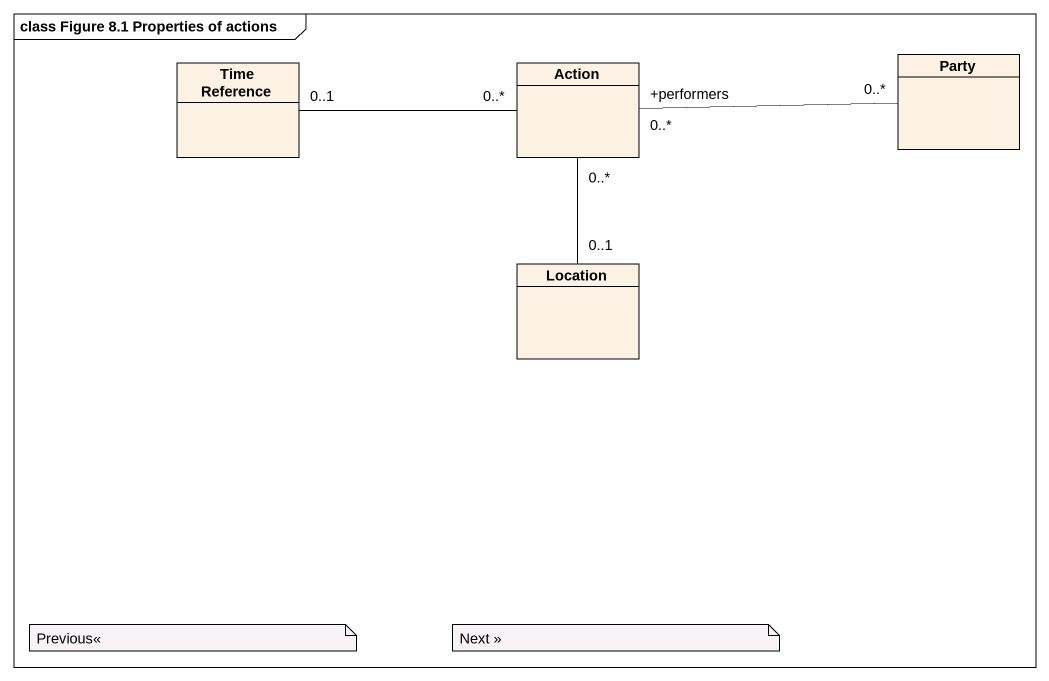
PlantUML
@startuml
mainframe class Figure 8.1 Properties of actions
hide circle
hide empty members
class "Time Reference" as Time_Reference
class "Action" as Action_
class Party
class Location
Time_Reference "0..1" -right- "0..*" Action_
Party "0..*" -left- "+performers\n0..*" Action_
Location "0..1" -up- "0..*" Action_
note as N1
  Previous<<
end note
note as N2
  Next >>
end note
@enduml
